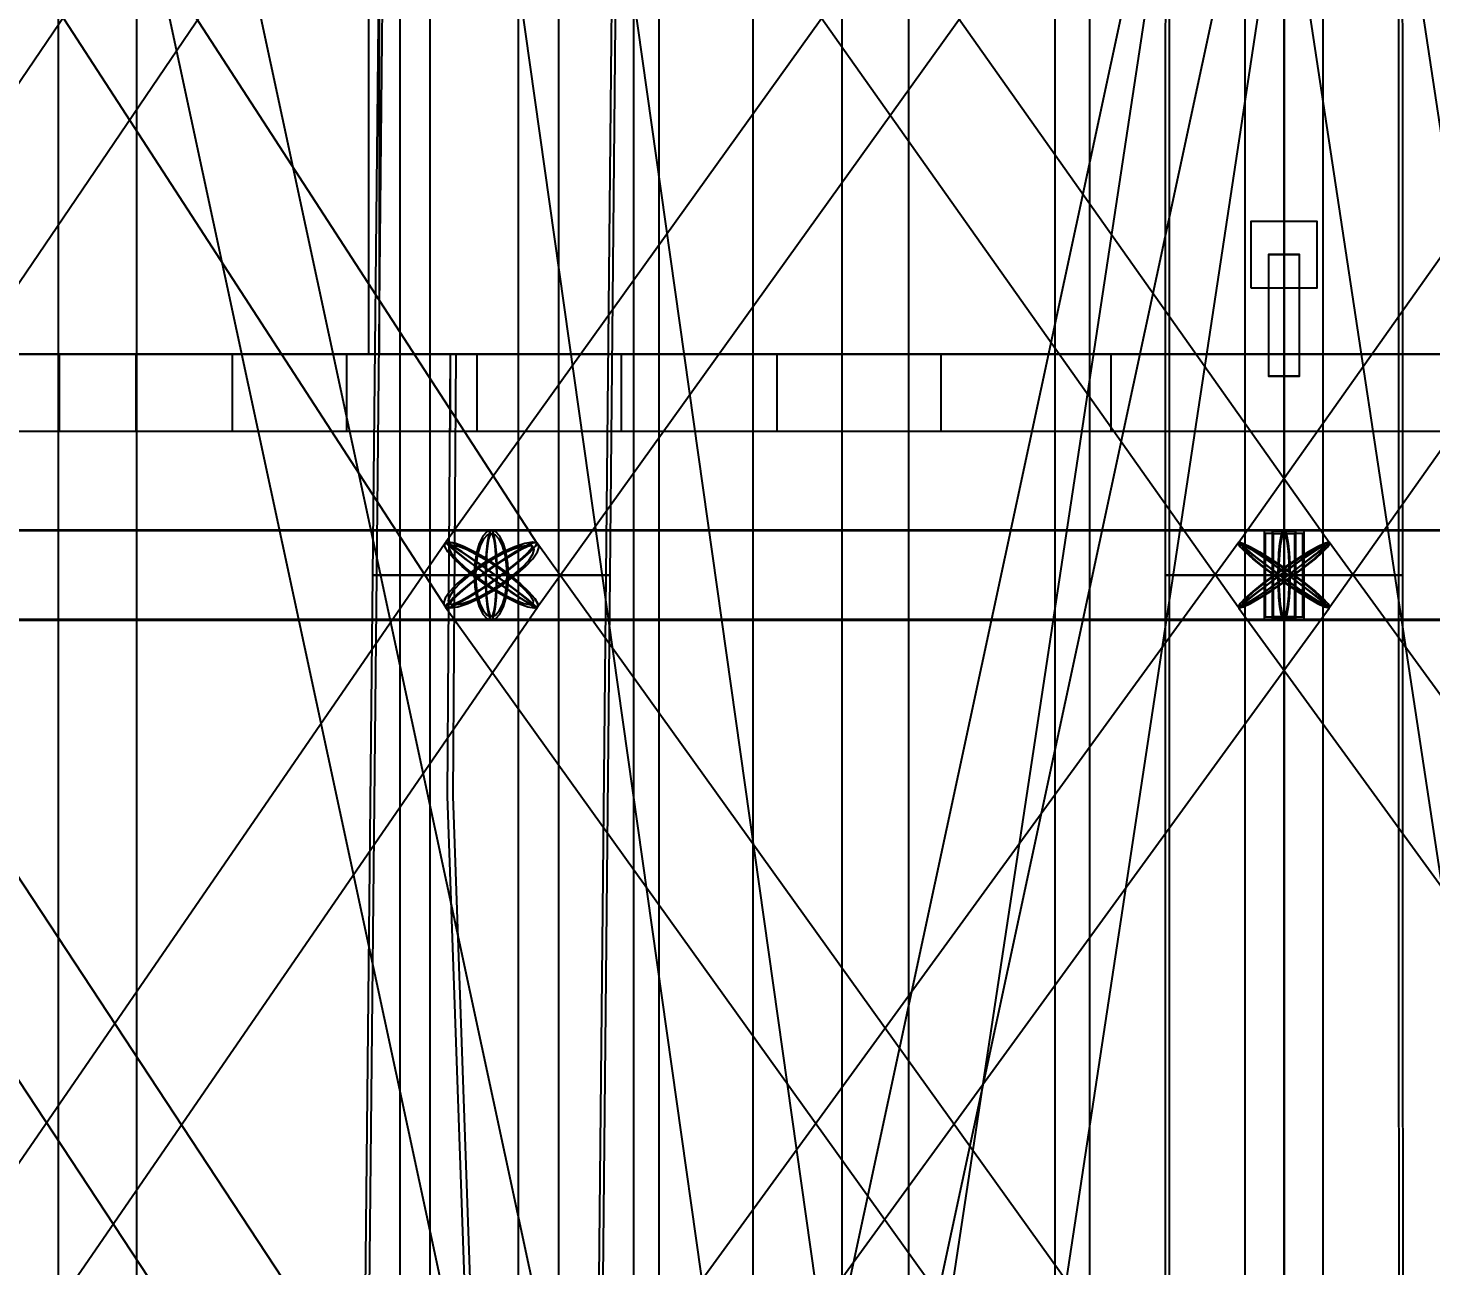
# Model space of a CAD drawing. Header units: millimetres. Extents: x -123812 to 252100, y -3000 to 639000.
# Drawn here: x -5684 to 665, y 366874 to 372475 of the extents above; entities that cross this region are included whole.
import ezdxf

# ---------------------------------------------------------------- set-up
doc = ezdxf.new("R2010")
doc.units = ezdxf.units.MM
for name, color, linetype, lineweight in [('D-BMK-AXIS', 7, 'Continuous', 13), ('D-STR-CORE', 7, 'Continuous', 25), ('D-STR-DECK', 7, 'Continuous', 25), ('D-STR-DIM', 7, 'Continuous', 13), ('D-STR-STRC', 7, 'Continuous', 25)]:
    doc.layers.add(name, color=color, linetype=linetype, lineweight=lineweight)
doc.styles.add('OpenSansCondensed-Light', font='OpenSansCondensed-Light.ttf')
doc.styles.add('TOWER_UNICODE', font='Arial Unicode.ttf')
doc.dimstyles.new('EZDXF', dxfattribs={"dimtxt": 0.25, "dimasz": 0.175, "dimexe": 0.375, "dimexo": 0.125, "dimgap": 0.1, "dimtad": 1, "dimlfac": 100, "dimzin": 12, "dimdsep": 46, "dimtxsty": 'OpenSansCondensed-Light', "dimblk": 'ARCHTICK', "dimcen": 2.5, "dimazin": 3, "dimtfac": 0.5, "dimtmove": 2, "dimatfit": 3})

# ---------------------------------------------------------------- blocks, each defined once
blk = doc.blocks.new('_ARCHTICK')
at = {"color": 0, "linetype": 'BYBLOCK', "const_width": 0.15}
blk.add_lwpolyline([(-0.5, -0.5), (0.5, 0.5)], dxfattribs=at)

msp = doc.modelspace()

# ---------------------------------------------------------------- linework, layer by layer
at = {"layer": 'D-BMK-AXIS'}
msp.add_line((0, -3000), (0, 639000), dxfattribs=at)
at = {"layer": 'D-STR-CORE'}
for points in [[(-4000, 100000), (-4000, 375000), (-3284.1, 375000), (-3284.1, 100000)], [(-4000, 100000), (-4000, 375000), (-3284.1, 375000), (-3284.1, 100000)], [(-3863.7, 100000), (-3863.7, 375000), (-2944.5, 375000), (-2944.5, 100000)], [(-3863.7, 100000), (-3863.7, 375000), (-2944.5, 375000), (-2944.5, 100000)], [(-3464.1, 100000), (-3464.1, 375000), (-2404.2, 375000), (-2404.2, 100000)], [(-3464.1, 100000), (-3464.1, 375000), (-2404.2, 375000), (-2404.2, 100000)], [(-2828.4, 100000), (-2828.4, 375000), (-1700, 375000), (-1700, 100000)], [(-2828.4, 100000), (-2828.4, 375000), (-1700, 375000), (-1700, 100000)], [(-2000, 100000), (-2000, 375000), (-880, 375000), (-880, 100000)], [(-2000, 100000), (-2000, 375000), (-880, 375000), (-880, 100000)], [(-1035.3, 100000), (-1035.3, 375000), (0, 375000), (0, 100000)], [(-1035.3, 100000), (-1035.3, 375000), (0, 375000), (0, 100000)], [(0, 100000), (0, 375000), (1035.3, 375000), (1035.3, 100000)], [(0, 100000), (0, 375000), (1035.3, 375000), (1035.3, 100000)]]:
    msp.add_lwpolyline(points, close=True, dxfattribs=at)
at = {"layer": 'D-STR-DECK'}
for points in [[(-8000, 371000), (-8000, 375000), (-4094.5, 375000), (-4094.5, 371000)], [(-8000, 371000), (-8000, 375000), (-4094.5, 375000), (-4094.5, 371000)], [(-4141.1, 371000), (-4141.1, 375000), (0, 375000), (0, 371000)], [(-4141.1, 371000), (-4141.1, 375000), (0, 375000), (0, 371000)], [(0, 371000), (0, 375000), (4141.1, 375000), (4141.1, 371000)], [(0, 371000), (0, 375000), (4141.1, 375000), (4141.1, 371000)], [(-150, 371300), (150, 371300), (150, 371600), (-150, 371600)], [(-70, 370900), (70, 370900), (70, 371450), (-70, 371450)], [(0, 371450), (-18.1, 371450), (-35, 371450), (-49.5, 371450), (-60.6, 371450), (-67.6, 371450), (-70, 371450), (-67.6, 371450), (-60.6, 371450), (-49.5, 371450), (-35, 371450), (-18.1, 371450), (0, 371450), (18.1, 371450), (35, 371450), (49.5, 371450), (60.6, 371450), (67.6, 371450), (70, 371450), (67.6, 371450), (60.6, 371450), (49.5, 371450), (35, 371450), (18.1, 371450)], [(0, 371450), (-15.5, 371450), (-30, 371450), (-42.4, 371450), (-52, 371450), (-58, 371450), (-60, 371450), (-58, 371450), (-52, 371450), (-42.4, 371450), (-30, 371450), (-15.5, 371450), (0, 371450), (15.5, 371450), (30, 371450), (42.4, 371450), (52, 371450), (58, 371450), (60, 371450), (58, 371450), (52, 371450), (42.4, 371450), (30, 371450), (15.5, 371450)], [(-27915.3, 370650), (-27915.3, 371000), (-5543.3, 371000), (-5543.3, 370650)], [(-27915.3, 370650), (-27915.3, 371000), (-5543.3, 371000), (-5543.3, 370650)], [(-26700.1, 370650), (-26700.1, 371000), (-5196.2, 371000), (-5196.2, 370650)], [(-26700.1, 370650), (-26700.1, 371000), (-5196.2, 371000), (-5196.2, 370650)], [(-25028.1, 370650), (-25028.1, 371000), (-4760.1, 371000), (-4760.1, 370650)], [(-25028.1, 370650), (-25028.1, 371000), (-4760.1, 371000), (-4760.1, 370650)], [(-22927.9, 370650), (-22927.9, 371000), (-4242.6, 371000), (-4242.6, 370650)], [(-22927.9, 370650), (-22927.9, 371000), (-4242.6, 371000), (-4242.6, 370650)], [(-20435.4, 370650), (-20435.4, 371000), (-3652.6, 371000), (-3652.6, 370650)], [(-20435.4, 370650), (-20435.4, 371000), (-3652.6, 371000), (-3652.6, 370650)], [(-17593.2, 370650), (-17593.2, 371000), (-3000, 371000), (-3000, 370650)], [(-17593.2, 370650), (-17593.2, 371000), (-3000, 371000), (-3000, 370650)], [(-14450, 370650), (-14450, 371000), (-2296.1, 371000), (-2296.1, 370650)], [(-14450, 370650), (-14450, 371000), (-2296.1, 371000), (-2296.1, 370650)], [(-11059.6, 370650), (-11059.6, 371000), (-1552.9, 371000), (-1552.9, 370650)], [(-11059.6, 370650), (-11059.6, 371000), (-1552.9, 371000), (-1552.9, 370650)], [(-6527.8, 355000), (-7505.8, 369000), (-7479.9, 371000), (-3748.7, 371000), (-3761.8, 369000), (-3268.6, 355000)], [(-6527.8, 355000), (-7505.8, 369000), (-7479.9, 371000), (-3748.7, 371000), (-3761.8, 369000), (-3268.6, 355000)], [(-7479.9, 370650), (-7479.9, 371000), (-783.2, 371000), (-783.2, 370650)], [(-7479.9, 370650), (-7479.9, 371000), (-783.2, 371000), (-783.2, 370650)], [(-3292.1, 355000), (-3785.3, 369000), (-3772.2, 371000), (0, 371000), (0, 369000), (0, 355000)], [(-3292.1, 355000), (-3785.3, 369000), (-3772.2, 371000), (0, 371000), (0, 369000), (0, 355000)], [(-3772.2, 370650), (-3772.2, 371000), (0, 371000), (0, 370650)], [(-3772.2, 370650), (-3772.2, 371000), (0, 371000), (0, 370650)], [(0, 355000), (0, 369000), (0, 371000), (3772.2, 371000), (3785.3, 369000), (3292.1, 355000)], [(0, 355000), (0, 369000), (0, 371000), (3772.2, 371000), (3785.3, 369000), (3292.1, 355000)], [(0, 370650), (0, 371000), (3772.2, 371000), (3772.2, 370650)], [(0, 370650), (0, 371000), (3772.2, 371000), (3772.2, 370650)], [(0, 370900), (-18.1, 370900), (-35, 370900), (-49.5, 370900), (-60.6, 370900), (-67.6, 370900), (-70, 370900), (-67.6, 370900), (-60.6, 370900), (-49.5, 370900), (-35, 370900), (-18.1, 370900), (0, 370900), (18.1, 370900), (35, 370900), (49.5, 370900), (60.6, 370900), (67.6, 370900), (70, 370900), (67.6, 370900), (60.6, 370900), (49.5, 370900), (35, 370900), (18.1, 370900)], [(0, 370900), (-15.5, 370900), (-30, 370900), (-42.4, 370900), (-52, 370900), (-58, 370900), (-60, 370900), (-58, 370900), (-52, 370900), (-42.4, 370900), (-30, 370900), (-15.5, 370900), (0, 370900), (15.5, 370900), (30, 370900), (42.4, 370900), (52, 370900), (58, 370900), (60, 370900), (58, 370900), (52, 370900), (42.4, 370900), (30, 370900), (15.5, 370900)]]:
    msp.add_lwpolyline(points, close=True, dxfattribs=at)
at = {"layer": 'D-STR-STRC'}
for points in [[(-6720.9, 369856.7), (-3327.5, 374856.7), (-3326.6, 374871.5), (-3340, 374895.1), (-3366.8, 374925.8), (-3405.3, 374961.6), (-3452.7, 375000), (-3505.9, 375038.4), (-3561.2, 375074.2), (-3614.9, 375104.9), (-3663.3, 375128.5), (-3703.1, 375143.3), (-3731.6, 375148.4), (-3746.9, 375143.3), (-7140.2, 370143.3)], [(-7041.3, 374856.7), (-3795.5, 369856.7), (-3773.5, 369851.6), (-3738.8, 369856.7), (-3693.8, 369871.5), (-3641.5, 369895.1), (-3585.6, 369925.8), (-3529.8, 369961.6), (-3477.9, 370000), (-3433.5, 370038.4), (-3399.6, 370074.2), (-3378.5, 370104.9), (-3371.6, 370128.5), (-3379.5, 370143.3), (-6625.3, 375143.3)], [(-205.5, 375148.4), (-3793.1, 370148.4), (-3791.1, 370143.3), (-3775.3, 370128.5), (-3746.7, 370104.9), (-3707.3, 370074.2), (-3659.7, 370038.4), (-3607.1, 370000), (-3553.3, 369961.6), (-3501.7, 369925.8), (-3456, 369895.1), (-3419.3, 369871.5), (-3394.1, 369856.7), (-3382, 369851.6), (205.5, 374851.6)], [(-3745, 374856.7), (-207.8, 369856.7), (-202.7, 369851.6), (-183.7, 369856.7), (-152.2, 369871.5), (-110.4, 369895.1), (-61, 369925.8), (-7.4, 369961.6), (46.6, 370000), (97.5, 370038.4), (141.7, 370074.2), (176.3, 370104.9), (198.8, 370128.5), (207.8, 370143.3), (-3329.4, 375143.3)], [(3329.4, 375143.3), (-207.8, 370143.3), (-198.8, 370128.5), (-176.3, 370104.9), (-141.7, 370074.2), (-97.5, 370038.4), (-46.6, 370000), (7.4, 369961.6), (61, 369925.8), (110.4, 369895.1), (152.2, 369871.5), (183.7, 369856.7), (202.7, 369851.6), (207.8, 369856.7), (3745, 374856.7)], [(198.7, 350042), (-5170.6, 375042), (-5177.4, 375047.1), (-5197.2, 375048.9), (-5228.8, 375047.4), (-5270, 375042.7), (-5317.9, 375035), (-5369.4, 375025), (-5420.8, 375013.3), (-5468.7, 375000.6), (-5509.9, 374988), (-5541.5, 374976.1), (-5561.3, 374965.9), (-5568.1, 374958), (-198.7, 349958)], [(-5170.6, 349958), (198.7, 374958), (192, 374965.9), (172.1, 374976.1), (140.5, 374988), (99.4, 375000.6), (51.4, 375013.3), (0, 375025), (-51.4, 375035), (-99.4, 375042.7), (-140.5, 375047.4), (-172.1, 375048.9), (-192, 375047.1), (-198.7, 375042), (-5568.1, 350042)], [(-3537.7, 349962.2), (251.1, 374962.2), (242.6, 374968.6), (217.5, 374977.1), (177.6, 374987.2), (125.6, 374998.2), (65, 375009.3), (0, 375019.7), (-65, 375028.8), (-125.6, 375036), (-177.6, 375040.7), (-217.5, 375042.6), (-242.6, 375041.6), (-251.1, 375037.8), (-4040, 350037.8)], [(251.5, 350035.5), (-3285.7, 375035.5), (-3294.3, 375038), (-3319.4, 375038), (-3359.4, 375035.4), (-3411.4, 375030.4), (-3472.1, 375023.3), (-3537.2, 375014.6), (-3602.3, 375004.9), (-3662.9, 374994.9), (-3715, 374985.2), (-3755, 374976.6), (-3780.1, 374969.5), (-3788.7, 374964.5), (-251.5, 349964.5)], [(4040, 350038), (251.1, 375038), (242.6, 375038), (217.5, 375035.4), (177.6, 375030.3), (125.6, 375023.2), (65, 375014.5), (0, 375004.8), (-65, 374994.8), (-125.6, 374985.1), (-177.6, 374976.5), (-217.5, 374969.5), (-242.6, 374964.5), (-251.1, 374962), (3537.7, 349962)], [(-6819, 364855.4), (-3378.8, 369855.4), (-3377.7, 369870.3), (-3390.9, 369894.1), (-3417.5, 369925.1), (-3455.7, 369961.2), (-3502.9, 370000), (-3555.8, 370038.8), (-3610.9, 370074.9), (-3664.4, 370105.9), (-3712.7, 370129.7), (-3752.5, 370144.6), (-3781, 370149.7), (-3796.3, 370144.6), (-7236.5, 365144.6)], [(-3430.7, 365144.6), (-6723.4, 370144.6), (-6745.4, 370149.7), (-6780.1, 370144.6), (-6824.9, 370129.7), (-6877, 370105.9), (-6932.8, 370074.9), (-6988.4, 370038.8), (-7040, 370000), (-7084.2, 369961.2), (-7117.9, 369925.1), (-7138.9, 369894.1), (-7145.6, 369870.3), (-7137.7, 369855.4), (-3845, 364855.4)], [(-6930.6, 369796.8), (-3587.5, 369796.8), (-3567.4, 369803.7), (-3548.6, 369824), (-3532.5, 369856.3), (-3520.2, 369898.4), (-3512.4, 369947.4), (-3509.8, 370000), (-3512.4, 370052.6), (-3520.2, 370101.6), (-3532.5, 370143.7), (-3548.6, 370176), (-3567.4, 370196.3), (-3587.5, 370203.2), (-6930.6, 370203.2)], [(-6930.6, 369796.8), (-3587.5, 369796.8), (-3567.4, 369803.7), (-3548.6, 369824), (-3532.5, 369856.3), (-3520.2, 369898.4), (-3512.4, 369947.4), (-3509.8, 370000), (-3512.4, 370052.6), (-3520.2, 370101.6), (-3532.5, 370143.7), (-3548.6, 370176), (-3567.4, 370196.3), (-3587.5, 370203.2), (-6930.6, 370203.2)], [(-3433.3, 364850.3), (204.5, 369850.3), (202.7, 369855.4), (187, 369870.3), (158.6, 369894.1), (119.4, 369925.1), (72.1, 369961.2), (19.8, 370000), (-33.8, 370038.8), (-85.1, 370074.9), (-130.6, 370105.9), (-167.2, 370129.7), (-192.5, 370144.6), (-204.5, 370149.7), (-3842.4, 365149.7)], [(206.9, 365144.6), (-3380.7, 370144.6), (-3385.8, 370149.7), (-3404.7, 370144.6), (-3436, 370129.7), (-3477.7, 370105.9), (-3526.9, 370074.9), (-3580.1, 370038.8), (-3633.9, 370000), (-3684.6, 369961.2), (-3728.6, 369925.1), (-3763, 369894.1), (-3785.4, 369870.3), (-3794.4, 369855.4), (-206.9, 364855.4)], [(3842.4, 365149.7), (204.5, 370149.7), (192.5, 370144.6), (167.2, 370129.7), (130.6, 370105.9), (85.1, 370074.9), (33.8, 370038.8), (-19.8, 370000), (-72.1, 369961.2), (-119.4, 369925.1), (-158.6, 369894.1), (-187, 369870.3), (-202.7, 369855.4), (-204.5, 369850.3), (3433.3, 364850.3)], [(3587.5, 370203.2), (0, 370203.2), (-6.9, 370196.3), (-13.3, 370176), (-18.8, 370143.7), (-23, 370101.6), (-25.6, 370052.6), (-26.5, 370000), (-25.6, 369947.4), (-23, 369898.4), (-18.8, 369856.3), (-13.3, 369824), (-6.9, 369803.7), (0, 369796.8), (3587.5, 369796.8)], [(3587.5, 370203.2), (0, 370203.2), (-6.9, 370196.3), (-13.3, 370176), (-18.8, 370143.7), (-23, 370101.6), (-25.6, 370052.6), (-26.5, 370000), (-25.6, 369947.4), (-23, 369898.4), (-18.8, 369856.3), (-13.3, 369824), (-6.9, 369803.7), (0, 369796.8), (3587.5, 369796.8)]]:
    msp.add_lwpolyline(points, dxfattribs=at)
for points in [[(-5547.2, 350000), (-5191.6, 350000), (-5191.6, 375000), (-5547.2, 375000)], [(-5547.2, 350000), (-5191.6, 350000), (-5191.6, 375000), (-5547.2, 375000)], [(-4124.8, 370000), (-3050.2, 370000), (-3001, 375000), (-4073.3, 375000)], [(-4107.5, 370000), (-3067.6, 370000), (-3017.7, 375000), (-4056.7, 375000)], [(-537.3, 370000), (537.3, 370000), (536.2, 375000), (-536.2, 375000)], [(-537.3, 370000), (537.3, 370000), (536.2, 375000), (-536.2, 375000)], [(-519.9, 370000), (519.9, 370000), (519.5, 375000), (-519.5, 375000)], [(-177.8, 350000), (177.8, 350000), (177.8, 375000), (-177.8, 375000)], [(-177.8, 350000), (177.8, 350000), (177.8, 375000), (-177.8, 375000)], [(-6279, 369800), (90.5, 369800), (90.5, 370200), (-6279, 370200)], [(-6240.3, 369800), (51.8, 369800), (51.8, 370200), (-6240.3, 370200)], [(-6240.3, 369800), (51.8, 369800), (51.8, 370200), (-6240.3, 370200)], [(-3697.2, 370000), (-3741.6, 369961.6), (-3775.5, 369925.8), (-3796.5, 369895.1), (-3803.4, 369871.5), (-3795.5, 369856.7), (-3773.5, 369851.6), (-3738.8, 369856.7), (-3693.8, 369871.5), (-3641.5, 369895.1), (-3585.6, 369925.8), (-3529.8, 369961.6), (-3477.9, 370000), (-3433.5, 370038.4), (-3399.6, 370074.2), (-3378.5, 370104.9), (-3371.6, 370128.5), (-3379.5, 370143.3), (-3401.5, 370148.4), (-3436.3, 370143.3), (-3481.3, 370128.5), (-3533.5, 370104.9), (-3589.5, 370074.2), (-3645.3, 370038.4)], [(-3502.9, 370000), (-3455.7, 369961.2), (-3417.5, 369925.1), (-3390.9, 369894.1), (-3377.7, 369870.3), (-3378.8, 369855.4), (-3394.1, 369850.3), (-3422.6, 369855.4), (-3462.3, 369870.3), (-3510.6, 369894.1), (-3564.1, 369925.1), (-3619.2, 369961.2), (-3672.2, 370000), (-3719.4, 370038.8), (-3757.6, 370074.9), (-3784.2, 370105.9), (-3797.4, 370129.7), (-3796.3, 370144.6), (-3781, 370149.7), (-3752.5, 370144.6), (-3712.7, 370129.7), (-3664.4, 370105.9), (-3610.9, 370074.9), (-3555.8, 370038.8)], [(-3541.1, 370000), (-3594.9, 369961.2), (-3648.2, 369925.1), (-3697.3, 369894.1), (-3739, 369870.3), (-3770.4, 369855.4), (-3789.2, 369850.3), (-3794.4, 369855.4), (-3785.4, 369870.3), (-3763, 369894.1), (-3728.6, 369925.1), (-3684.6, 369961.2), (-3633.9, 370000), (-3580.1, 370038.8), (-3526.9, 370074.9), (-3477.7, 370105.9), (-3436, 370129.7), (-3404.7, 370144.6), (-3385.8, 370149.7), (-3380.7, 370144.6), (-3389.6, 370129.7), (-3412.1, 370105.9), (-3446.5, 370074.9), (-3490.5, 370038.8)], [(-3607.1, 370000), (-3553.3, 369961.6), (-3501.7, 369925.8), (-3456, 369895.1), (-3419.3, 369871.5), (-3394.1, 369856.7), (-3382, 369851.6), (-3383.9, 369856.7), (-3399.7, 369871.5), (-3428.3, 369895.1), (-3467.8, 369925.8), (-3515.4, 369961.6), (-3567.9, 370000), (-3621.8, 370038.4), (-3673.3, 370074.2), (-3719, 370104.9), (-3755.7, 370128.5), (-3781, 370143.3), (-3793.1, 370148.4), (-3791.1, 370143.3), (-3775.3, 370128.5), (-3746.7, 370104.9), (-3707.3, 370074.2), (-3659.7, 370038.4)], [(-3665.3, 370000), (-3662.6, 369947.4), (-3654.9, 369898.4), (-3642.5, 369856.3), (-3626.4, 369824), (-3607.6, 369803.7), (-3587.5, 369796.8), (-3567.4, 369803.7), (-3548.6, 369824), (-3532.5, 369856.3), (-3520.2, 369898.4), (-3512.4, 369947.4), (-3509.8, 370000), (-3512.4, 370052.6), (-3520.2, 370101.6), (-3532.5, 370143.7), (-3548.6, 370176), (-3567.4, 370196.3), (-3587.5, 370203.2), (-3607.6, 370196.3), (-3626.4, 370176), (-3642.5, 370143.7), (-3654.9, 370101.6), (-3662.6, 370052.6)], [(-3665.3, 370000), (-3662.6, 369947.4), (-3654.9, 369898.4), (-3642.5, 369856.3), (-3626.4, 369824), (-3607.6, 369803.7), (-3587.5, 369796.8), (-3567.4, 369803.7), (-3548.6, 369824), (-3532.5, 369856.3), (-3520.2, 369898.4), (-3512.4, 369947.4), (-3509.8, 370000), (-3512.4, 370052.6), (-3520.2, 370101.6), (-3532.5, 370143.7), (-3548.6, 370176), (-3567.4, 370196.3), (-3587.5, 370203.2), (-3607.6, 370196.3), (-3626.4, 370176), (-3642.5, 370143.7), (-3654.9, 370101.6), (-3662.6, 370052.6)], [(-3659.2, 370000), (-3656.7, 369951.5), (-3649.6, 369906.4), (-3638.2, 369867.6), (-3623.3, 369837.9), (-3606.1, 369819.2), (-3587.5, 369812.8), (-3569, 369819.2), (-3551.7, 369837.9), (-3536.9, 369867.6), (-3525.5, 369906.4), (-3518.3, 369951.5), (-3515.9, 370000), (-3518.3, 370048.5), (-3525.5, 370093.6), (-3536.9, 370132.4), (-3551.7, 370162.1), (-3569, 370180.8), (-3587.5, 370187.2), (-3606.1, 370180.8), (-3623.3, 370162.1), (-3638.2, 370132.4), (-3649.6, 370093.6), (-3656.7, 370048.5)], [(-3659.2, 370000), (-3656.7, 369951.5), (-3649.6, 369906.4), (-3638.2, 369867.6), (-3623.3, 369837.9), (-3606.1, 369819.2), (-3587.5, 369812.8), (-3569, 369819.2), (-3551.7, 369837.9), (-3536.9, 369867.6), (-3525.5, 369906.4), (-3518.3, 369951.5), (-3515.9, 370000), (-3518.3, 370048.5), (-3525.5, 370093.6), (-3536.9, 370132.4), (-3551.7, 370162.1), (-3569, 370180.8), (-3587.5, 370187.2), (-3606.1, 370180.8), (-3623.3, 370162.1), (-3638.2, 370132.4), (-3649.6, 370093.6), (-3656.7, 370048.5)], [(-3614, 370000), (-3613.1, 369947.4), (-3610.5, 369898.4), (-3606.3, 369856.3), (-3600.8, 369824), (-3594.4, 369803.7), (-3587.5, 369796.8), (0, 369796.8), (6.9, 369803.7), (13.3, 369824), (18.8, 369856.3), (23, 369898.4), (25.6, 369947.4), (26.5, 370000), (25.6, 370052.6), (23, 370101.6), (18.8, 370143.7), (13.3, 370176), (6.9, 370196.3), (0, 370203.2), (-3587.5, 370203.2), (-3594.4, 370196.3), (-3600.8, 370176), (-3606.3, 370143.7), (-3610.5, 370101.6), (-3613.1, 370052.6)], [(-3614, 370000), (-3613.1, 369947.4), (-3610.5, 369898.4), (-3606.3, 369856.3), (-3600.8, 369824), (-3594.4, 369803.7), (-3587.5, 369796.8), (-3580.7, 369803.7), (-3574.3, 369824), (-3568.8, 369856.3), (-3564.6, 369898.4), (-3561.9, 369947.4), (-3561, 370000), (-3561.9, 370052.6), (-3564.6, 370101.6), (-3568.8, 370143.7), (-3574.3, 370176), (-3580.7, 370196.3), (-3587.5, 370203.2), (-3594.4, 370196.3), (-3600.8, 370176), (-3606.3, 370143.7), (-3610.5, 370101.6), (-3613.1, 370052.6)], [(-3614, 370000), (-3613.1, 369947.4), (-3610.5, 369898.4), (-3606.3, 369856.3), (-3600.8, 369824), (-3594.4, 369803.7), (-3587.5, 369796.8), (0, 369796.8), (6.9, 369803.7), (13.3, 369824), (18.8, 369856.3), (23, 369898.4), (25.6, 369947.4), (26.5, 370000), (25.6, 370052.6), (23, 370101.6), (18.8, 370143.7), (13.3, 370176), (6.9, 370196.3), (0, 370203.2), (-3587.5, 370203.2), (-3594.4, 370196.3), (-3600.8, 370176), (-3606.3, 370143.7), (-3610.5, 370101.6), (-3613.1, 370052.6)], [(-3614, 370000), (-3613.1, 369947.4), (-3610.5, 369898.4), (-3606.3, 369856.3), (-3600.8, 369824), (-3594.4, 369803.7), (-3587.5, 369796.8), (-3580.7, 369803.7), (-3574.3, 369824), (-3568.8, 369856.3), (-3564.6, 369898.4), (-3561.9, 369947.4), (-3561, 370000), (-3561.9, 370052.6), (-3564.6, 370101.6), (-3568.8, 370143.7), (-3574.3, 370176), (-3580.7, 370196.3), (-3587.5, 370203.2), (-3594.4, 370196.3), (-3600.8, 370176), (-3606.3, 370143.7), (-3610.5, 370101.6), (-3613.1, 370052.6)], [(-3612, 370000), (-3611.1, 369951.5), (-3608.7, 369906.4), (-3604.8, 369867.6), (-3599.7, 369837.9), (-3593.8, 369819.2), (-3587.5, 369812.8), (-3581.2, 369819.2), (-3575.3, 369837.9), (-3570.2, 369867.6), (-3566.4, 369906.4), (-3563.9, 369951.5), (-3563.1, 370000), (-3563.9, 370048.5), (-3566.4, 370093.6), (-3570.2, 370132.4), (-3575.3, 370162.1), (-3581.2, 370180.8), (-3587.5, 370187.2), (-3593.8, 370180.8), (-3599.7, 370162.1), (-3604.8, 370132.4), (-3608.7, 370093.6), (-3611.1, 370048.5)], [(-3612, 370000), (-3611.1, 369951.5), (-3608.7, 369906.4), (-3604.8, 369867.6), (-3599.7, 369837.9), (-3593.8, 369819.2), (-3587.5, 369812.8), (-3581.2, 369819.2), (-3575.3, 369837.9), (-3570.2, 369867.6), (-3566.4, 369906.4), (-3563.9, 369951.5), (-3563.1, 370000), (-3563.9, 370048.5), (-3566.4, 370093.6), (-3570.2, 370132.4), (-3575.3, 370162.1), (-3581.2, 370180.8), (-3587.5, 370187.2), (-3593.8, 370180.8), (-3599.7, 370162.1), (-3604.8, 370132.4), (-3608.7, 370093.6), (-3611.1, 370048.5)], [(-46.6, 370000), (-97.5, 369961.6), (-141.7, 369925.8), (-176.3, 369895.1), (-198.8, 369871.5), (-207.8, 369856.7), (-202.7, 369851.6), (-183.7, 369856.7), (-152.2, 369871.5), (-110.4, 369895.1), (-61, 369925.8), (-7.4, 369961.6), (46.6, 370000), (97.5, 370038.4), (141.7, 370074.2), (176.3, 370104.9), (198.8, 370128.5), (207.8, 370143.3), (202.7, 370148.4), (183.7, 370143.3), (152.2, 370128.5), (110.4, 370104.9), (61, 370074.2), (7.4, 370038.4)], [(46.6, 370000), (97.5, 369961.6), (141.7, 369925.8), (176.3, 369895.1), (198.8, 369871.5), (207.8, 369856.7), (202.7, 369851.6), (183.7, 369856.7), (152.2, 369871.5), (110.4, 369895.1), (61, 369925.8), (7.4, 369961.6), (-46.6, 370000), (-97.5, 370038.4), (-141.7, 370074.2), (-176.3, 370104.9), (-198.8, 370128.5), (-207.8, 370143.3), (-202.7, 370148.4), (-183.7, 370143.3), (-152.2, 370128.5), (-110.4, 370104.9), (-61, 370074.2), (-7.4, 370038.4)], [(19.8, 370000), (72.1, 369961.2), (119.4, 369925.1), (158.6, 369894.1), (187, 369870.3), (202.7, 369855.4), (204.5, 369850.3), (192.5, 369855.4), (167.2, 369870.3), (130.6, 369894.1), (85.1, 369925.1), (33.8, 369961.2), (-19.8, 370000), (-72.1, 370038.8), (-119.4, 370074.9), (-158.6, 370105.9), (-187, 370129.7), (-202.7, 370144.6), (-204.5, 370149.7), (-192.5, 370144.6), (-167.2, 370129.7), (-130.6, 370105.9), (-85.1, 370074.9), (-33.8, 370038.8)], [(-19.8, 370000), (-72.1, 369961.2), (-119.4, 369925.1), (-158.6, 369894.1), (-187, 369870.3), (-202.7, 369855.4), (-204.5, 369850.3), (-192.5, 369855.4), (-167.2, 369870.3), (-130.6, 369894.1), (-85.1, 369925.1), (-33.8, 369961.2), (19.8, 370000), (72.1, 370038.8), (119.4, 370074.9), (158.6, 370105.9), (187, 370129.7), (202.7, 370144.6), (204.5, 370149.7), (192.5, 370144.6), (167.2, 370129.7), (130.6, 370105.9), (85.1, 370074.9), (33.8, 370038.8)], [(90.5, 370200), (-90.5, 370200), (-90.5, 369800), (90.5, 369800)], [(85.1, 370188), (-85.1, 370188), (-85.1, 369812), (85.1, 369812)], [(51.8, 370200), (-51.8, 370200), (-51.8, 369800), (51.8, 369800)], [(51.8, 370200), (-51.8, 370200), (-51.8, 369800), (51.8, 369800)], [(-51.8, 369800), (6240.3, 369800), (6240.3, 370200), (-51.8, 370200)], [(-51.8, 370200), (51.8, 370200), (51.8, 369800), (-51.8, 369800)], [(-51.8, 369800), (6240.3, 369800), (6240.3, 370200), (-51.8, 370200)], [(-51.8, 370200), (51.8, 370200), (51.8, 369800), (-51.8, 369800)], [(48.7, 370188), (-48.7, 370188), (-48.7, 369812), (48.7, 369812)], [(48.7, 370188), (-48.7, 370188), (-48.7, 369812), (48.7, 369812)], [(-48.7, 370188), (48.7, 370188), (48.7, 369812), (-48.7, 369812)], [(-48.7, 370188), (48.7, 370188), (48.7, 369812), (-48.7, 369812)], [(-26.5, 370000), (-25.6, 369947.4), (-23, 369898.4), (-18.8, 369856.3), (-13.3, 369824), (-6.9, 369803.7), (0, 369796.8), (6.9, 369803.7), (13.3, 369824), (18.8, 369856.3), (23, 369898.4), (25.6, 369947.4), (26.5, 370000), (25.6, 370052.6), (23, 370101.6), (18.8, 370143.7), (13.3, 370176), (6.9, 370196.3), (0, 370203.2), (-6.9, 370196.3), (-13.3, 370176), (-18.8, 370143.7), (-23, 370101.6), (-25.6, 370052.6)], [(-26.5, 370000), (-25.6, 369947.4), (-23, 369898.4), (-18.8, 369856.3), (-13.3, 369824), (-6.9, 369803.7), (0, 369796.8), (6.9, 369803.7), (13.3, 369824), (18.8, 369856.3), (23, 369898.4), (25.6, 369947.4), (26.5, 370000), (25.6, 370052.6), (23, 370101.6), (18.8, 370143.7), (13.3, 370176), (6.9, 370196.3), (0, 370203.2), (-6.9, 370196.3), (-13.3, 370176), (-18.8, 370143.7), (-23, 370101.6), (-25.6, 370052.6)], [(26.5, 370000), (25.6, 369947.4), (23, 369898.4), (18.8, 369856.3), (13.3, 369824), (6.9, 369803.7), (0, 369796.8), (-6.9, 369803.7), (-13.3, 369824), (-18.8, 369856.3), (-23, 369898.4), (-25.6, 369947.4), (-26.5, 370000), (-25.6, 370052.6), (-23, 370101.6), (-18.8, 370143.7), (-13.3, 370176), (-6.9, 370196.3), (0, 370203.2), (6.9, 370196.3), (13.3, 370176), (18.8, 370143.7), (23, 370101.6), (25.6, 370052.6)], [(26.5, 370000), (25.6, 369947.4), (23, 369898.4), (18.8, 369856.3), (13.3, 369824), (6.9, 369803.7), (0, 369796.8), (-6.9, 369803.7), (-13.3, 369824), (-18.8, 369856.3), (-23, 369898.4), (-25.6, 369947.4), (-26.5, 370000), (-25.6, 370052.6), (-23, 370101.6), (-18.8, 370143.7), (-13.3, 370176), (-6.9, 370196.3), (0, 370203.2), (6.9, 370196.3), (13.3, 370176), (18.8, 370143.7), (23, 370101.6), (25.6, 370052.6)], [(-24.4, 370000), (-23.6, 369951.5), (-21.2, 369906.4), (-17.3, 369867.6), (-12.2, 369837.9), (-6.3, 369819.2), (0, 369812.8), (6.3, 369819.2), (12.2, 369837.9), (17.3, 369867.6), (21.2, 369906.4), (23.6, 369951.5), (24.4, 370000), (23.6, 370048.5), (21.2, 370093.6), (17.3, 370132.4), (12.2, 370162.1), (6.3, 370180.8), (0, 370187.2), (-6.3, 370180.8), (-12.2, 370162.1), (-17.3, 370132.4), (-21.2, 370093.6), (-23.6, 370048.5)], [(-24.4, 370000), (-23.6, 369951.5), (-21.2, 369906.4), (-17.3, 369867.6), (-12.2, 369837.9), (-6.3, 369819.2), (0, 369812.8), (6.3, 369819.2), (12.2, 369837.9), (17.3, 369867.6), (21.2, 369906.4), (23.6, 369951.5), (24.4, 370000), (23.6, 370048.5), (21.2, 370093.6), (17.3, 370132.4), (12.2, 370162.1), (6.3, 370180.8), (0, 370187.2), (-6.3, 370180.8), (-12.2, 370162.1), (-17.3, 370132.4), (-21.2, 370093.6), (-23.6, 370048.5)], [(24.4, 370000), (23.6, 369951.5), (21.2, 369906.4), (17.3, 369867.6), (12.2, 369837.9), (6.3, 369819.2), (0, 369812.8), (-6.3, 369819.2), (-12.2, 369837.9), (-17.3, 369867.6), (-21.2, 369906.4), (-23.6, 369951.5), (-24.4, 370000), (-23.6, 370048.5), (-21.2, 370093.6), (-17.3, 370132.4), (-12.2, 370162.1), (-6.3, 370180.8), (0, 370187.2), (6.3, 370180.8), (12.2, 370162.1), (17.3, 370132.4), (21.2, 370093.6), (23.6, 370048.5)], [(24.4, 370000), (23.6, 369951.5), (21.2, 369906.4), (17.3, 369867.6), (12.2, 369837.9), (6.3, 369819.2), (0, 369812.8), (-6.3, 369819.2), (-12.2, 369837.9), (-17.3, 369867.6), (-21.2, 369906.4), (-23.6, 369951.5), (-24.4, 370000), (-23.6, 370048.5), (-21.2, 370093.6), (-17.3, 370132.4), (-12.2, 370162.1), (-6.3, 370180.8), (0, 370187.2), (6.3, 370180.8), (12.2, 370162.1), (17.3, 370132.4), (21.2, 370093.6), (23.6, 370048.5)], [(-3686.4, 370000), (-3726.4, 369965.4), (-3757, 369933.1), (-3776, 369905.4), (-3782.1, 369884.2), (-3775.1, 369870.8), (-3755.2, 369866.2), (-3723.9, 369870.8), (-3683.3, 369884.2), (-3636.2, 369905.4), (-3585.8, 369933.1), (-3535.4, 369965.4), (-3488.7, 370000), (-3448.6, 370034.6), (-3418.1, 370066.9), (-3399.1, 370094.6), (-3392.9, 370115.8), (-3400, 370129.2), (-3419.9, 370133.8), (-3451.1, 370129.2), (-3491.7, 370115.8), (-3538.9, 370094.6), (-3589.3, 370066.9), (-3639.6, 370034.6)], [(-3511.2, 370000), (-3468.6, 369965.1), (-3434.2, 369932.5), (-3410.2, 369904.5), (-3398.3, 369883.1), (-3399.3, 369869.6), (-3413.1, 369865), (-3438.8, 369869.6), (-3474.7, 369883.1), (-3518.2, 369904.5), (-3566.4, 369932.5), (-3616.1, 369965.1), (-3663.9, 370000), (-3706.4, 370034.9), (-3740.8, 370067.5), (-3764.8, 370095.5), (-3776.7, 370116.9), (-3775.7, 370130.4), (-3761.9, 370135), (-3736.2, 370130.4), (-3700.4, 370116.9), (-3656.9, 370095.5), (-3608.6, 370067.5), (-3558.9, 370034.9)], [(-3545.7, 370000), (-3594.2, 369965.1), (-3642.2, 369932.5), (-3686.5, 369904.5), (-3724.1, 369883.1), (-3752.4, 369869.6), (-3769.4, 369865), (-3774, 369869.6), (-3765.9, 369883.1), (-3745.7, 369904.5), (-3714.7, 369932.5), (-3675, 369965.1), (-3629.4, 370000), (-3580.9, 370034.9), (-3532.8, 370067.5), (-3488.5, 370095.5), (-3450.9, 370116.9), (-3422.7, 370130.4), (-3405.7, 370135), (-3401, 370130.4), (-3409.1, 370116.9), (-3429.3, 370095.5), (-3460.3, 370067.5), (-3500, 370034.9)], [(-3605.2, 370000), (-3556.6, 369965.4), (-3510.2, 369933.1), (-3469, 369905.4), (-3435.9, 369884.2), (-3413.1, 369870.8), (-3402.2, 369866.2), (-3403.9, 369870.8), (-3418.2, 369884.2), (-3444, 369905.4), (-3479.5, 369933.1), (-3522.5, 369965.4), (-3569.8, 370000), (-3618.4, 370034.6), (-3664.9, 370066.9), (-3706.1, 370094.6), (-3739.2, 370115.8), (-3761.9, 370129.2), (-3772.8, 370133.8), (-3771.1, 370129.2), (-3756.9, 370115.8), (-3731.1, 370094.6), (-3695.5, 370066.9), (-3652.6, 370034.6)], [(-42, 370000), (-87.9, 369965.4), (-127.7, 369933.1), (-158.9, 369905.4), (-179.2, 369884.2), (-187.4, 369870.8), (-182.7, 369866.2), (-165.6, 369870.8), (-137.2, 369884.2), (-99.5, 369905.4), (-55, 369933.1), (-6.7, 369965.4), (42, 370000), (87.9, 370034.6), (127.7, 370066.9), (158.9, 370094.6), (179.2, 370115.8), (187.4, 370129.2), (182.7, 370133.8), (165.6, 370129.2), (137.2, 370115.8), (99.5, 370094.6), (55, 370066.9), (6.7, 370034.6)], [(42, 370000), (87.9, 369965.4), (127.7, 369933.1), (158.9, 369905.4), (179.2, 369884.2), (187.4, 369870.8), (182.7, 369866.2), (165.6, 369870.8), (137.2, 369884.2), (99.5, 369905.4), (55, 369933.1), (6.7, 369965.4), (-42, 370000), (-87.9, 370034.6), (-127.7, 370066.9), (-158.9, 370094.6), (-179.2, 370115.8), (-187.4, 370129.2), (-182.7, 370133.8), (-165.6, 370129.2), (-137.2, 370115.8), (-99.5, 370094.6), (-55, 370066.9), (-6.7, 370034.6)], [(17.9, 370000), (65, 369965.1), (107.7, 369932.5), (143, 369904.5), (168.6, 369883.1), (182.8, 369869.6), (184.4, 369865), (173.5, 369869.6), (150.8, 369883.1), (117.8, 369904.5), (76.7, 369932.5), (30.5, 369965.1), (-17.9, 370000), (-65, 370034.9), (-107.7, 370067.5), (-143, 370095.5), (-168.6, 370116.9), (-182.8, 370130.4), (-184.4, 370135), (-173.5, 370130.4), (-150.8, 370116.9), (-117.8, 370095.5), (-76.7, 370067.5), (-30.5, 370034.9)], [(-17.9, 370000), (-65, 369965.1), (-107.7, 369932.5), (-143, 369904.5), (-168.6, 369883.1), (-182.8, 369869.6), (-184.4, 369865), (-173.5, 369869.6), (-150.8, 369883.1), (-117.8, 369904.5), (-76.7, 369932.5), (-30.5, 369965.1), (17.9, 370000), (65, 370034.9), (107.7, 370067.5), (143, 370095.5), (168.6, 370116.9), (182.8, 370130.4), (184.4, 370135), (173.5, 370130.4), (150.8, 370116.9), (117.8, 370095.5), (76.7, 370067.5), (30.5, 370034.9)], [(-4176.3, 365000), (-3099.4, 365000), (-3050.2, 370000), (-4124.8, 370000)], [(-4158.2, 365000), (-3117.4, 365000), (-3067.6, 370000), (-4107.5, 370000)], [(-3050.2, 370000), (-3068.5, 370000), (-3122.2, 370000), (-3207.6, 370000), (-3318.9, 370000), (-3448.5, 370000), (-3587.5, 370000), (-3726.6, 370000), (-3856.2, 370000), (-3967.5, 370000), (-4052.8, 370000), (-4106.5, 370000), (-4124.8, 370000), (-4106.5, 370000), (-4052.8, 370000), (-3967.5, 370000), (-3856.2, 370000), (-3726.6, 370000), (-3587.5, 370000), (-3448.5, 370000), (-3318.9, 370000), (-3207.6, 370000), (-3122.2, 370000), (-3068.5, 370000)], [(-3050.2, 370000), (-3068.5, 370000), (-3122.2, 370000), (-3207.6, 370000), (-3318.9, 370000), (-3448.5, 370000), (-3587.5, 370000), (-3726.6, 370000), (-3856.2, 370000), (-3967.5, 370000), (-4052.8, 370000), (-4106.5, 370000), (-4124.8, 370000), (-4106.5, 370000), (-4052.8, 370000), (-3967.5, 370000), (-3856.2, 370000), (-3726.6, 370000), (-3587.5, 370000), (-3448.5, 370000), (-3318.9, 370000), (-3207.6, 370000), (-3122.2, 370000), (-3068.5, 370000)], [(-3067.6, 370000), (-3085.3, 370000), (-3137.2, 370000), (-3219.9, 370000), (-3327.6, 370000), (-3453, 370000), (-3587.5, 370000), (-3722.1, 370000), (-3847.5, 370000), (-3955.2, 370000), (-4037.8, 370000), (-4089.7, 370000), (-4107.5, 370000), (-4089.7, 370000), (-4037.8, 370000), (-3955.2, 370000), (-3847.5, 370000), (-3722.1, 370000), (-3587.5, 370000), (-3453, 370000), (-3327.6, 370000), (-3219.9, 370000), (-3137.2, 370000), (-3085.3, 370000)], [(-3120.4, 370000), (-3136.3, 370000), (-3183, 370000), (-3257.2, 370000), (-3354, 370000), (-3466.6, 370000), (-3587.5, 370000), (-3708.4, 370000), (-3821.1, 370000), (-3917.8, 370000), (-3992, 370000), (-4038.7, 370000), (-4054.6, 370000), (-4038.7, 370000), (-3992, 370000), (-3917.8, 370000), (-3821.1, 370000), (-3708.4, 370000), (-3587.5, 370000), (-3466.6, 370000), (-3354, 370000), (-3257.2, 370000), (-3183, 370000), (-3136.3, 370000)], [(-3120.4, 370000), (-3136.3, 370000), (-3183, 370000), (-3257.2, 370000), (-3354, 370000), (-3466.6, 370000), (-3587.5, 370000), (-3708.4, 370000), (-3821.1, 370000), (-3917.8, 370000), (-3992, 370000), (-4038.7, 370000), (-4054.6, 370000), (-4038.7, 370000), (-3992, 370000), (-3917.8, 370000), (-3821.1, 370000), (-3708.4, 370000), (-3587.5, 370000), (-3466.6, 370000), (-3354, 370000), (-3257.2, 370000), (-3183, 370000), (-3136.3, 370000)], [(-538.5, 365000), (538.5, 365000), (537.3, 370000), (-537.3, 370000)], [(-538.5, 365000), (538.5, 365000), (537.3, 370000), (-537.3, 370000)], [(537.3, 370000), (519, 370000), (465.3, 370000), (379.9, 370000), (268.7, 370000), (139.1, 370000), (0, 370000), (-139.1, 370000), (-268.7, 370000), (-379.9, 370000), (-465.3, 370000), (-519, 370000), (-537.3, 370000), (-519, 370000), (-465.3, 370000), (-379.9, 370000), (-268.7, 370000), (-139.1, 370000), (0, 370000), (139.1, 370000), (268.7, 370000), (379.9, 370000), (465.3, 370000), (519, 370000)], [(537.3, 370000), (519, 370000), (465.3, 370000), (379.9, 370000), (268.7, 370000), (139.1, 370000), (0, 370000), (-139.1, 370000), (-268.7, 370000), (-379.9, 370000), (-465.3, 370000), (-519, 370000), (-537.3, 370000), (-519, 370000), (-465.3, 370000), (-379.9, 370000), (-268.7, 370000), (-139.1, 370000), (0, 370000), (139.1, 370000), (268.7, 370000), (379.9, 370000), (465.3, 370000), (519, 370000)], [(537.3, 370000), (519, 370000), (465.3, 370000), (379.9, 370000), (268.7, 370000), (139.1, 370000), (0, 370000), (-139.1, 370000), (-268.7, 370000), (-379.9, 370000), (-465.3, 370000), (-519, 370000), (-537.3, 370000), (-519, 370000), (-465.3, 370000), (-379.9, 370000), (-268.7, 370000), (-139.1, 370000), (0, 370000), (139.1, 370000), (268.7, 370000), (379.9, 370000), (465.3, 370000), (519, 370000)], [(537.3, 370000), (519, 370000), (465.3, 370000), (379.9, 370000), (268.7, 370000), (139.1, 370000), (0, 370000), (-139.1, 370000), (-268.7, 370000), (-379.9, 370000), (-465.3, 370000), (-519, 370000), (-537.3, 370000), (-519, 370000), (-465.3, 370000), (-379.9, 370000), (-268.7, 370000), (-139.1, 370000), (0, 370000), (139.1, 370000), (268.7, 370000), (379.9, 370000), (465.3, 370000), (519, 370000)], [(-520.4, 365000), (520.4, 365000), (519.9, 370000), (-519.9, 370000)], [(519.9, 370000), (502.2, 370000), (450.3, 370000), (367.6, 370000), (260, 370000), (134.6, 370000), (0, 370000), (-134.6, 370000), (-260, 370000), (-367.6, 370000), (-450.3, 370000), (-502.2, 370000), (-519.9, 370000), (-502.2, 370000), (-450.3, 370000), (-367.6, 370000), (-260, 370000), (-134.6, 370000), (0, 370000), (134.6, 370000), (260, 370000), (367.6, 370000), (450.3, 370000), (502.2, 370000)], [(467.1, 370000), (451.2, 370000), (404.5, 370000), (330.3, 370000), (233.5, 370000), (120.9, 370000), (0, 370000), (-120.9, 370000), (-233.5, 370000), (-330.3, 370000), (-404.5, 370000), (-451.2, 370000), (-467.1, 370000), (-451.2, 370000), (-404.5, 370000), (-330.3, 370000), (-233.5, 370000), (-120.9, 370000), (0, 370000), (120.9, 370000), (233.5, 370000), (330.3, 370000), (404.5, 370000), (451.2, 370000)], [(467.1, 370000), (451.2, 370000), (404.5, 370000), (330.3, 370000), (233.5, 370000), (120.9, 370000), (0, 370000), (-120.9, 370000), (-233.5, 370000), (-330.3, 370000), (-404.5, 370000), (-451.2, 370000), (-467.1, 370000), (-451.2, 370000), (-404.5, 370000), (-330.3, 370000), (-233.5, 370000), (-120.9, 370000), (0, 370000), (120.9, 370000), (233.5, 370000), (330.3, 370000), (404.5, 370000), (451.2, 370000)], [(467.1, 370000), (451.2, 370000), (404.5, 370000), (330.3, 370000), (233.5, 370000), (120.9, 370000), (0, 370000), (-120.9, 370000), (-233.5, 370000), (-330.3, 370000), (-404.5, 370000), (-451.2, 370000), (-467.1, 370000), (-451.2, 370000), (-404.5, 370000), (-330.3, 370000), (-233.5, 370000), (-120.9, 370000), (0, 370000), (120.9, 370000), (233.5, 370000), (330.3, 370000), (404.5, 370000), (451.2, 370000)], [(467.1, 370000), (451.2, 370000), (404.5, 370000), (330.3, 370000), (233.5, 370000), (120.9, 370000), (0, 370000), (-120.9, 370000), (-233.5, 370000), (-330.3, 370000), (-404.5, 370000), (-451.2, 370000), (-467.1, 370000), (-451.2, 370000), (-404.5, 370000), (-330.3, 370000), (-233.5, 370000), (-120.9, 370000), (0, 370000), (120.9, 370000), (233.5, 370000), (330.3, 370000), (404.5, 370000), (451.2, 370000)]]:
    msp.add_lwpolyline(points, close=True, dxfattribs=at)

# ---------------------------------------------------------------- dimensions: what is measured, and where the dimension line sits
at = {"layer": 'D-STR-DIM'}
for base, p2 in [((-112000, 0), (0, 634000)), ((187000, 0), (0, 450000)), ((250000, 0), (0, 375000))]:
    msp.add_linear_dim(base=base, p1=(0, 0), p2=p2, angle=90, dimstyle='EZDXF', override={"dimtxt": 8400, "dimasz": 3750, "dimexe": 2100, "dimexo": 1800, "dimgap": 2100, "dimtad": 1, "dimdec": 0, "dimlfac": 1, "dimlunit": 2, "dimtxsty": 'TOWER_UNICODE', "dimclrd": 7, "dimclre": 7, "dimclrt": 7}, dxfattribs=at).render()

doc.saveas('drawing.dxf')
